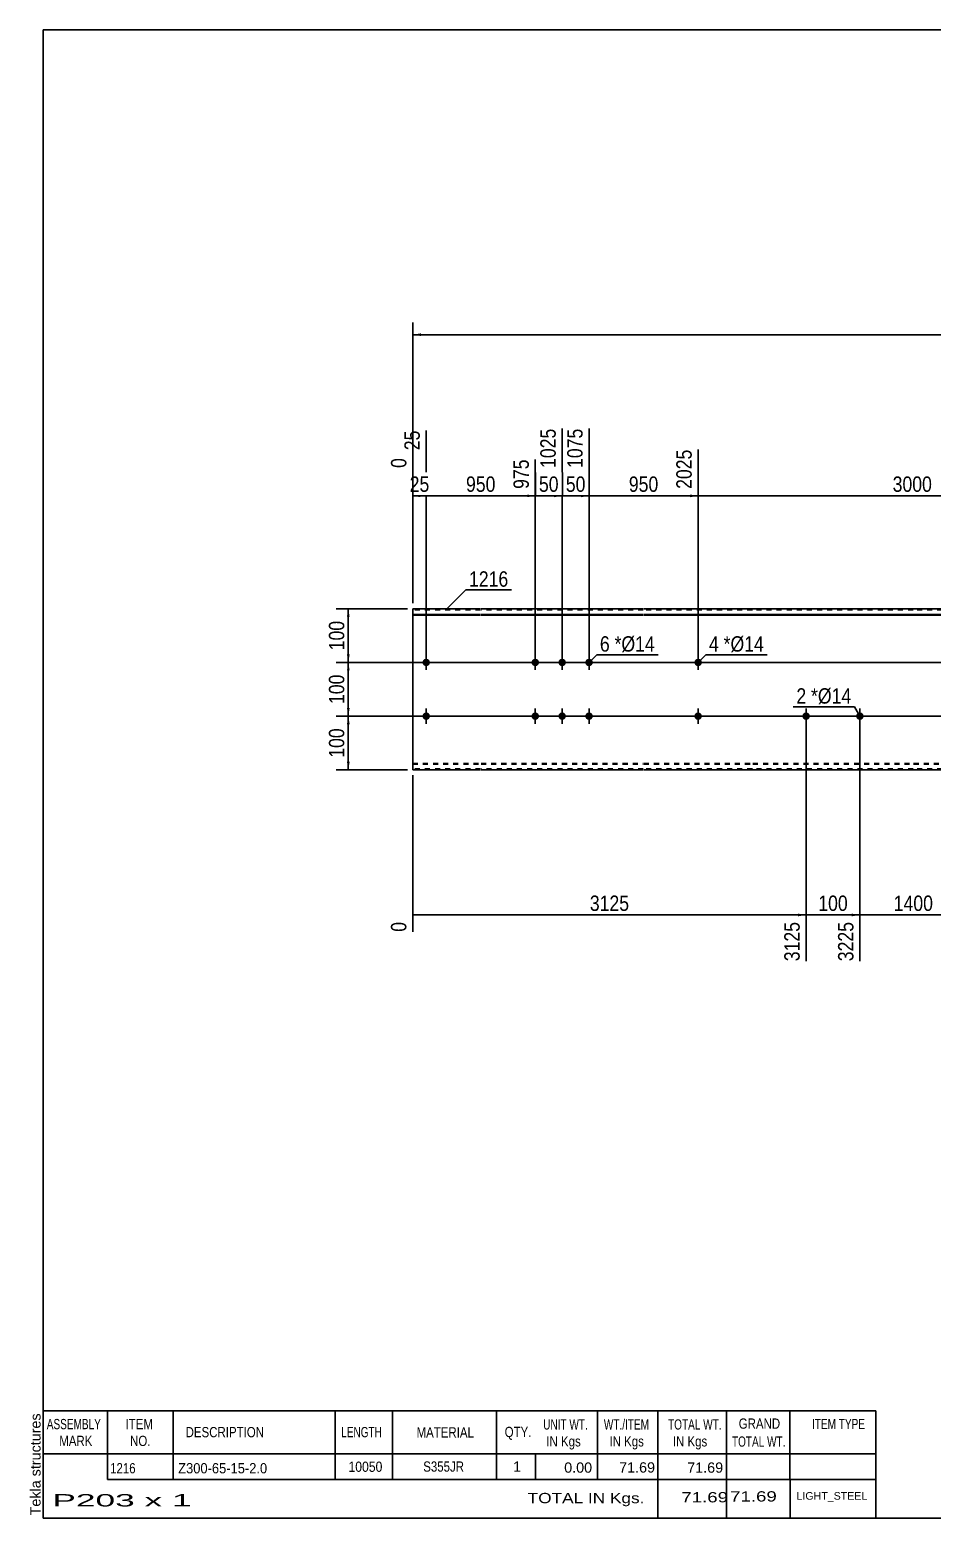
# Model space of a CAD drawing. Header units: millimetres. Extents: x -71 to 331, y -154 to 123.
# Drawn here: x -71.3 to 96.6, y -154.3 to 122.8 of the extents above; entities that cross this region are included whole.
import ezdxf

# ---------------------------------------------------------------- set-up
doc = ezdxf.new("R2010")
doc.units = ezdxf.units.MM
doc.linetypes.add('DXK_LINE_DOT1', pattern=[1.8814, 0.9407, -0.9407])
doc.styles.add('Arial', font='ARIAL.TTF', dxfattribs={"height": 0.2})
doc.styles.add('Arial Narrow', font='ARIALN.TTF', dxfattribs={"height": 0.2})

# ---------------------------------------------------------------- blocks, each defined once
blk = doc.blocks.new('Unknown-629085039-1781')
at = {"color": 5, "linetype": 'Continuous'}
for p, q in [((331.25, 122.75), (-68.75, 122.75)), ((-68.75, 122.75), (-68.75, -154.25)), ((331.25, -154.25), (331.25, 122.75)), ((-68.75, -154.25), (331.25, -154.25))]:
    blk.add_line(p, q, dxfattribs=at)
at = {"color": 174, "linetype": 'Continuous', "style": 'Arial'}
blk.add_text('Tekla structures', height=1.9102, rotation=90, dxfattribs=at).set_placement((-69.25, -153.75))
blk = doc.blocks.new('Part-629085039-1218 - 1203')
at = {"color": 2, "linetype": 'Continuous'}
for p, q in [((0, 15), (0, -15)), ((12.6, 15), (0, 15)), ((0, 13.94), (12.6, 13.94)), ((42.89, 15), (12.7, 15)), ((12.7, 13.94), (42.89, 13.94)), ((63.18, 15), (42.99, 15)), ((42.99, 13.94), (63.18, 13.94)), ((93.08, 15), (63.28, 15)), ((63.28, 13.94), (93.08, 13.94)), ((122.98, 15), (93.18, 15)), ((93.18, 13.94), (122.98, 13.94)), ((142.48, 15), (123.08, 15)), ((123.08, 13.94), (142.48, 13.94)), ((172.38, 15), (142.58, 15)), ((142.58, 13.94), (172.38, 13.94)), ((202.28, 15), (172.48, 15)), ((172.48, 13.94), (202.28, 13.94)), ((222.58, 15), (202.38, 15)), ((202.38, 13.94), (222.58, 13.94)), ((252.87, 15), (222.68, 15)), ((222.68, 13.94), (252.87, 13.94)), ((265.57, 15), (252.97, 15)), ((252.97, 13.94), (265.57, 13.94)), ((265.57, 13.94), (265.57, 15)), ((265.57, -15), (265.57, 13.94)), ((0, 13.8), (12.6, 13.8)), ((12.7, 13.8), (42.89, 13.8)), ((42.99, 13.8), (63.18, 13.8)), ((63.28, 13.8), (93.08, 13.8)), ((93.18, 13.8), (122.98, 13.8)), ((123.08, 13.8), (142.48, 13.8)), ((142.58, 13.8), (172.38, 13.8)), ((172.48, 13.8), (202.28, 13.8)), ((202.38, 13.8), (222.58, 13.8)), ((222.68, 13.8), (252.87, 13.8)), ((252.97, 13.8), (265.57, 13.8)), ((12.6, -15), (0, -15)), ((42.89, -15), (12.7, -15)), ((63.18, -15), (42.99, -15)), ((93.08, -15), (63.28, -15)), ((122.98, -15), (93.18, -15)), ((142.48, -15), (123.08, -15)), ((172.38, -15), (142.58, -15)), ((202.28, -15), (172.48, -15)), ((222.58, -15), (202.38, -15)), ((252.87, -15), (222.68, -15)), ((265.57, -15), (252.97, -15))]:
    blk.add_line(p, q, dxfattribs=at)
at = {"color": 7, "linetype": 'DXK_LINE_DOT1'}
for p, q in [((12.6, 14.8), (0, 14.8)), ((42.89, 14.8), (12.7, 14.8)), ((63.18, 14.8), (42.99, 14.8)), ((93.08, 14.8), (63.28, 14.8)), ((122.98, 14.8), (93.18, 14.8)), ((142.48, 14.8), (123.08, 14.8)), ((172.38, 14.8), (142.58, 14.8)), ((202.28, 14.8), (172.48, 14.8)), ((222.58, 14.8), (202.38, 14.8)), ((252.87, 14.8), (222.68, 14.8)), ((265.57, 14.8), (252.97, 14.8)), ((0, -13.8), (12.6, -13.8)), ((12.7, -13.8), (42.89, -13.8)), ((42.99, -13.8), (63.18, -13.8)), ((63.28, -13.8), (93.08, -13.8)), ((93.18, -13.8), (122.98, -13.8)), ((123.08, -13.8), (142.48, -13.8)), ((142.58, -13.8), (172.38, -13.8)), ((172.48, -13.8), (202.28, -13.8)), ((202.38, -13.8), (222.58, -13.8)), ((222.68, -13.8), (252.87, -13.8)), ((252.97, -13.8), (265.57, -13.8)), ((0, -13.94), (12.6, -13.94)), ((12.6, -14.8), (0, -14.8)), ((12.7, -13.94), (42.89, -13.94)), ((42.89, -14.8), (12.7, -14.8)), ((42.99, -13.94), (63.18, -13.94)), ((63.18, -14.8), (42.99, -14.8)), ((63.28, -13.94), (93.08, -13.94)), ((93.08, -14.8), (63.28, -14.8)), ((93.18, -13.94), (122.98, -13.94)), ((122.98, -14.8), (93.18, -14.8)), ((123.08, -13.94), (142.48, -13.94)), ((142.48, -14.8), (123.08, -14.8)), ((142.58, -13.94), (172.38, -13.94)), ((172.38, -14.8), (142.58, -14.8)), ((172.48, -13.94), (202.28, -13.94)), ((202.28, -14.8), (172.48, -14.8)), ((202.38, -13.94), (222.58, -13.94)), ((222.58, -14.8), (202.38, -14.8)), ((222.68, -13.94), (252.87, -13.94)), ((252.87, -14.8), (222.68, -14.8)), ((252.97, -13.94), (265.57, -13.94)), ((265.57, -14.8), (252.97, -14.8))]:
    blk.add_line(p, q, dxfattribs=at)
blk = doc.blocks.new('Bolt-629085039-1219 - 1203')
at = {"linetype": 'Continuous'}
for points in [[(1.8, 5, -1), (3.2, 5, -1)], [(52.39, 5, -1), (53.79, 5, -1)]]:
    blk.add_hatch(color=3, dxfattribs=at).paths.add_polyline_path(points)
at = {"color": 3, "linetype": 'Continuous'}
for p, q in [((2.5, 3.6), (2.5, 6.4)), ((53.09, 3.6), (53.09, 6.4)), ((3.9, 5), (1.1, 5)), ((54.49, 5), (51.69, 5))]:
    blk.add_line(p, q, dxfattribs=at)
blk = doc.blocks.new('Bolt-629085039-1220 - 1203')
at = {"linetype": 'Continuous'}
for points in [[(22.09, 5, -1), (23.49, 5, -1)], [(27.09, 5, -1), (28.49, 5, -1)], [(32.09, 5, -1), (33.49, 5, -1)], [(22.09, -5, -1), (23.49, -5, -1)], [(27.09, -5, -1), (28.49, -5, -1)], [(32.09, -5, -1), (33.49, -5, -1)]]:
    blk.add_hatch(color=3, dxfattribs=at).paths.add_polyline_path(points)
at = {"color": 3, "linetype": 'Continuous'}
for p, q in [((22.79, 3.6), (22.79, 6.4)), ((27.79, 3.6), (27.79, 6.4)), ((32.79, 3.6), (32.79, 6.4)), ((21.39, 5), (24.19, 5)), ((26.39, 5), (29.19, 5)), ((31.39, 5), (34.19, 5)), ((21.39, -5), (24.19, -5)), ((22.79, -6.4), (22.79, -3.6)), ((26.39, -5), (29.19, -5)), ((27.79, -6.4), (27.79, -3.6)), ((31.39, -5), (34.19, -5)), ((32.79, -6.4), (32.79, -3.6))]:
    blk.add_line(p, q, dxfattribs=at)
blk = doc.blocks.new('Bolt-629085039-1221 - 1203')
at = {"linetype": 'Continuous'}
for points in [[(1.8, -5, -1), (3.2, -5, -1)], [(52.39, -5, -1), (53.79, -5, -1)]]:
    blk.add_hatch(color=3, dxfattribs=at).paths.add_polyline_path(points)
at = {"color": 3, "linetype": 'Continuous'}
for p, q in [((3.9, -5), (1.1, -5)), ((2.5, -6.4), (2.5, -3.6)), ((54.49, -5), (51.69, -5)), ((53.09, -6.4), (53.09, -3.6))]:
    blk.add_line(p, q, dxfattribs=at)
blk = doc.blocks.new('Bolt-629085039-1228 - 1203')
at = {"linetype": 'Continuous'}
for points in [[(73.18, -4.3, -1), (73.18, -5.7, -1)], [(83.18, -4.3, -1), (83.18, -5.7, -1)]]:
    blk.add_hatch(color=3, dxfattribs=at).paths.add_polyline_path(points)
at = {"color": 3, "linetype": 'Continuous'}
for p, q in [((71.78, -5), (74.58, -5)), ((73.18, -6.4), (73.18, -3.6)), ((81.78, -5), (84.58, -5)), ((83.18, -6.4), (83.18, -3.6))]:
    blk.add_line(p, q, dxfattribs=at)
blk = doc.blocks.new('StraightDimension-629085039-1357 - 1203')
at = {"linetype": 'Continuous'}
for points in [[(-12.25, -6.5), (-12, -5), (-11.75, -6.5)], [(-11.75, -13.5), (-12, -15), (-12.25, -13.5)]]:
    blk.add_hatch(color=7, dxfattribs=at).paths.add_polyline_path(points)
at = {"color": 7, "linetype": 'Continuous'}
for p, q in [((211.48, -5), (-14.25, -5)), ((-12, -15), (-12, -5)), ((-1, -15), (-14.25, -15))]:
    blk.add_line(p, q, dxfattribs=at)
at = {"color": 0}
blk.add_wipeout([(-12.15, -6.66), (-16.35, -6.66), (-16.35, -13.34), (-12.15, -13.34)], dxfattribs=at)
at = {"color": 3, "style": 'Arial Narrow'}
blk.add_text('100', height=2.863, rotation=90.0002, dxfattribs=at).set_placement((-12.75, -12.74))
blk = doc.blocks.new('StraightDimension-629085039-1356 - 1203')
at = {"linetype": 'Continuous'}
for points in [[(-12.25, 3.5), (-12, 5), (-11.75, 3.5)], [(-11.75, -3.5), (-12, -5), (-12.25, -3.5)]]:
    blk.add_hatch(color=7, dxfattribs=at).paths.add_polyline_path(points)
at = {"color": 7, "linetype": 'Continuous'}
for p, q in [((211.48, 5), (-14.25, 5)), ((-12, -5), (-12, 5)), ((211.48, -5), (-14.25, -5))]:
    blk.add_line(p, q, dxfattribs=at)
at = {"color": 0}
blk.add_wipeout([(-12.15, 3.34), (-16.35, 3.34), (-16.35, -3.34), (-12.15, -3.34)], dxfattribs=at)
at = {"color": 3, "style": 'Arial Narrow'}
blk.add_text('100', height=2.863, rotation=90.0002, dxfattribs=at).set_placement((-12.75, -2.74))
blk = doc.blocks.new('StraightDimension-629085039-1355 - 1203')
at = {"linetype": 'Continuous'}
for points in [[(-12.25, 13.5), (-12, 15), (-11.75, 13.5)], [(-11.75, 6.5), (-12, 5), (-12.25, 6.5)]]:
    blk.add_hatch(color=7, dxfattribs=at).paths.add_polyline_path(points)
at = {"color": 7, "linetype": 'Continuous'}
for p, q in [((-1, 15), (-14.25, 15)), ((-12, 5), (-12, 15)), ((211.48, 5), (-14.25, 5))]:
    blk.add_line(p, q, dxfattribs=at)
at = {"color": 0}
blk.add_wipeout([(-12.15, 13.34), (-16.35, 13.34), (-16.35, 6.66), (-12.15, 6.66)], dxfattribs=at)
at = {"color": 3, "style": 'Arial Narrow'}
blk.add_text('100', height=2.863, rotation=90.0002, dxfattribs=at).set_placement((-12.75, 7.26))
blk = doc.blocks.new('StraightDimension-629085039-1270 - 1203')
at = {"linetype": 'Continuous'}
blk.add_hatch(color=7, dxfattribs=at).paths.add_polyline_path([(31.29, 36.25), (32.79, 36), (31.29, 35.75)])
at = {"color": 7, "linetype": 'Continuous'}
for p, q in [((27.79, 6), (27.79, 48.51)), ((32.79, 6), (32.79, 48.51)), ((27.79, 36), (32.79, 36))]:
    blk.add_line(p, q, dxfattribs=at)
at = {"color": 0}
blk.add_wipeout([(32.72, 36.15), (32.72, 40.35), (27.87, 40.35), (27.87, 36.15)], dxfattribs=at)
at = {"color": 0, "linetype": 'Continuous'}
blk.add_wipeout([(32.19, 49.11), (27.99, 49.11), (27.99, 40.6), (32.19, 40.6)], dxfattribs=at)
at = {"color": 3, "linetype": 'Continuous', "style": 'Arial Narrow'}
blk.add_text('1075', height=2.863, rotation=90.0002, dxfattribs=at).set_placement((31.59, 41.2))
at = {"color": 3, "style": 'Arial Narrow'}
blk.add_text('50', height=2.863, dxfattribs=at).set_placement((28.47, 36.75))
blk = doc.blocks.new('StraightDimension-629085039-1268 - 1203')
at = {"linetype": 'Continuous'}
blk.add_hatch(color=7, dxfattribs=at).paths.add_polyline_path([(131.28, 36.25), (132.78, 36), (131.28, 35.75)])
at = {"color": 7, "linetype": 'Continuous'}
for p, q in [((53.09, 6), (53.09, 44.61)), ((132.78, 6), (132.78, 44.61)), ((53.09, 36), (132.78, 36))]:
    blk.add_line(p, q, dxfattribs=at)
at = {"color": 0, "linetype": 'Continuous'}
blk.add_wipeout([(132.18, 45.21), (127.98, 45.21), (127.98, 36.7), (132.18, 36.7)], dxfattribs=at)
at = {"color": 0}
blk.add_wipeout([(97.19, 36.15), (97.19, 40.35), (88.68, 40.35), (88.68, 36.15)], dxfattribs=at)
at = {"color": 3, "linetype": 'Continuous', "style": 'Arial Narrow'}
blk.add_text('5025', height=2.863, rotation=90.0002, dxfattribs=at).set_placement((131.58, 37.3))
at = {"color": 3, "style": 'Arial Narrow'}
blk.add_text('3000', height=2.863, dxfattribs=at).set_placement((89.28, 36.75))
blk = doc.blocks.new('StraightDimension-629085039-1326 - 1203')
at = {"linetype": 'Continuous'}
blk.add_hatch(color=7, dxfattribs=at).paths.add_polyline_path([(81.68, -41.75), (83.18, -42), (81.68, -42.25)])
at = {"color": 7, "linetype": 'Continuous'}
for p, q in [((73.18, -6), (73.18, -50.61)), ((83.18, -6), (83.18, -50.61)), ((73.18, -42), (83.18, -42))]:
    blk.add_line(p, q, dxfattribs=at)
at = {"color": 0}
blk.add_wipeout([(81.53, -41.85), (81.53, -37.65), (74.84, -37.65), (74.84, -41.85)], dxfattribs=at)
at = {"color": 3, "style": 'Arial Narrow'}
blk.add_text('100', height=2.863, dxfattribs=at).set_placement((75.44, -41.25))
at = {"color": 0, "linetype": 'Continuous'}
blk.add_wipeout([(82.58, -42.7), (78.38, -42.7), (78.38, -51.21), (82.58, -51.21)], dxfattribs=at)
at = {"color": 3, "linetype": 'Continuous', "style": 'Arial Narrow'}
blk.add_text('3225', height=2.863, rotation=90.0002, dxfattribs=at).set_placement((81.98, -50.61))
blk = doc.blocks.new('StraightDimension-629085039-1269 - 1203')
at = {"linetype": 'Continuous'}
blk.add_hatch(color=7, dxfattribs=at).paths.add_polyline_path([(51.59, 36.25), (53.09, 36), (51.59, 35.75)])
at = {"color": 7, "linetype": 'Continuous'}
for p, q in [((32.79, 6), (32.79, 48.51)), ((53.09, 6), (53.09, 44.61)), ((32.79, 36), (53.09, 36))]:
    blk.add_line(p, q, dxfattribs=at)
at = {"color": 0, "linetype": 'Continuous'}
blk.add_wipeout([(52.49, 45.21), (48.29, 45.21), (48.29, 36.7), (52.49, 36.7)], dxfattribs=at)
at = {"color": 0}
blk.add_wipeout([(46.28, 36.15), (46.28, 40.35), (39.6, 40.35), (39.6, 36.15)], dxfattribs=at)
at = {"color": 3, "linetype": 'Continuous', "style": 'Arial Narrow'}
blk.add_text('2025', height=2.863, rotation=90.0002, dxfattribs=at).set_placement((51.89, 37.3))
at = {"color": 3, "style": 'Arial Narrow'}
blk.add_text('950', height=2.863, dxfattribs=at).set_placement((40.2, 36.75))
blk = doc.blocks.new('StraightDimension-629085039-1271 - 1203')
at = {"linetype": 'Continuous'}
blk.add_hatch(color=7, dxfattribs=at).paths.add_polyline_path([(26.29, 36.25), (27.79, 36), (26.29, 35.75)])
at = {"color": 7, "linetype": 'Continuous'}
for p, q in [((27.79, 6), (27.79, 48.51)), ((22.79, 6), (22.79, 42.78)), ((22.79, 36), (27.79, 36))]:
    blk.add_line(p, q, dxfattribs=at)
at = {"color": 0}
blk.add_wipeout([(27.72, 36.15), (27.72, 40.35), (22.87, 40.35), (22.87, 36.15)], dxfattribs=at)
at = {"color": 0, "linetype": 'Continuous'}
blk.add_wipeout([(27.19, 49.11), (22.99, 49.11), (22.99, 40.6), (27.19, 40.6)], dxfattribs=at)
at = {"color": 3, "linetype": 'Continuous', "style": 'Arial Narrow'}
blk.add_text('1025', height=2.863, rotation=90.0002, dxfattribs=at).set_placement((26.59, 41.2))
at = {"color": 3, "style": 'Arial Narrow'}
blk.add_text('50', height=2.863, dxfattribs=at).set_placement((23.47, 36.75))
blk = doc.blocks.new('StraightDimension-629085039-1272 - 1203')
at = {"linetype": 'Continuous'}
blk.add_hatch(color=7, dxfattribs=at).paths.add_polyline_path([(21.29, 36.25), (22.79, 36), (21.29, 35.75)])
at = {"color": 7, "linetype": 'Continuous'}
for p, q in [((2.5, 6), (2.5, 48.16)), ((22.79, 6), (22.79, 42.78)), ((2.5, 36), (22.79, 36))]:
    blk.add_line(p, q, dxfattribs=at)
at = {"color": 0, "linetype": 'Continuous'}
blk.add_wipeout([(22.19, 43.38), (17.99, 43.38), (17.99, 36.7), (22.19, 36.7)], dxfattribs=at)
at = {"color": 0}
blk.add_wipeout([(15.99, 36.15), (15.99, 40.35), (9.3, 40.35), (9.3, 36.15)], dxfattribs=at)
at = {"color": 3, "linetype": 'Continuous', "style": 'Arial Narrow'}
blk.add_text('975', height=2.863, rotation=90.0002, dxfattribs=at).set_placement((21.59, 37.3))
at = {"color": 3, "style": 'Arial Narrow'}
blk.add_text('950', height=2.863, dxfattribs=at).set_placement((9.9, 36.75))
blk = doc.blocks.new('StraightDimension-629085039-1273 - 1203')
at = {"linetype": 'Continuous'}
blk.add_hatch(color=7, dxfattribs=at).paths.add_polyline_path([(1, 36.25), (2.5, 36), (1, 35.75)])
at = {"color": 7, "linetype": 'Continuous'}
for p, q in [((2.5, 6), (2.5, 48.16)), ((0, 16), (0, 43.03)), ((0, 36), (2.5, 36))]:
    blk.add_line(p, q, dxfattribs=at)
at = {"color": 0, "linetype": 'Continuous'}
blk.add_wipeout([(1.9, 48.76), (-2.3, 48.76), (-2.3, 43.9), (1.9, 43.9)], dxfattribs=at)
at = {"color": 0}
blk.add_wipeout([(3.68, 36.15), (3.68, 40.35), (-1.18, 40.35), (-1.18, 36.15)], dxfattribs=at)
at = {"color": 0, "linetype": 'Continuous'}
blk.add_wipeout([(-0.6, 43.63), (-4.8, 43.63), (-4.8, 40.6), (-0.6, 40.6)], dxfattribs=at)
at = {"color": 3, "linetype": 'Continuous', "style": 'Arial Narrow'}
for s, height, p in [('25', 2.863, (1.3, 44.5)), ('0', 2.86, (-1.2, 41.2))]:
    blk.add_text(s, height=height, rotation=90.0002, dxfattribs=at).set_placement(p)
at = {"color": 3, "style": 'Arial Narrow'}
blk.add_text('25', height=2.863, dxfattribs=at).set_placement((-0.58, 36.75))
blk = doc.blocks.new('StraightDimension-629085039-1383 - 1203')
at = {"linetype": 'Continuous'}
for points in [[(1.5, 65.75), (0, 66), (1.5, 66.25)], [(264.07, 66.25), (265.57, 66), (264.07, 65.75)]]:
    blk.add_hatch(color=7, dxfattribs=at).paths.add_polyline_path(points)
at = {"color": 7, "linetype": 'Continuous'}
for p, q in [((0, 16), (0, 68.25)), ((265.57, 16), (265.57, 68.25)), ((0, 66), (265.57, 66))]:
    blk.add_line(p, q, dxfattribs=at)
at = {"color": 0}
blk.add_wipeout([(137.96, 66.15), (137.96, 70.35), (127.61, 70.35), (127.61, 66.15)], dxfattribs=at)
at = {"color": 3, "style": 'Arial Narrow'}
blk.add_text('10050', height=2.863, dxfattribs=at).set_placement((128.21, 66.75))
blk = doc.blocks.new('StraightDimension-629085039-1325 - 1203')
at = {"linetype": 'Continuous'}
blk.add_hatch(color=7, dxfattribs=at).paths.add_polyline_path([(101.58, -41.75), (103.08, -42), (101.58, -42.25)])
at = {"color": 7, "linetype": 'Continuous'}
for p, q in [((83.18, -6), (83.18, -50.61)), ((103.08, -6), (103.08, -50.61)), ((83.18, -42), (103.08, -42))]:
    blk.add_line(p, q, dxfattribs=at)
at = {"color": 0}
blk.add_wipeout([(97.39, -41.85), (97.39, -37.65), (88.88, -37.65), (88.88, -41.85)], dxfattribs=at)
at = {"color": 3, "style": 'Arial Narrow'}
blk.add_text('1400', height=2.863, dxfattribs=at).set_placement((89.48, -41.25))
at = {"color": 0, "linetype": 'Continuous'}
blk.add_wipeout([(102.48, -42.7), (98.28, -42.7), (98.28, -51.21), (102.48, -51.21)], dxfattribs=at)
at = {"color": 3, "linetype": 'Continuous', "style": 'Arial Narrow'}
blk.add_text('4625', height=2.863, rotation=90.0002, dxfattribs=at).set_placement((101.88, -50.61))
blk = doc.blocks.new('StraightDimension-629085039-1327 - 1203')
at = {"linetype": 'Continuous'}
blk.add_hatch(color=7, dxfattribs=at).paths.add_polyline_path([(71.68, -41.75), (73.18, -42), (71.68, -42.25)])
at = {"color": 7, "linetype": 'Continuous'}
for p, q in [((73.18, -6), (73.18, -50.61)), ((0, -16), (0, -45.13)), ((0, -42), (73.18, -42))]:
    blk.add_line(p, q, dxfattribs=at)
at = {"color": 0}
blk.add_wipeout([(40.85, -41.85), (40.85, -37.65), (32.34, -37.65), (32.34, -41.85)], dxfattribs=at)
at = {"color": 0, "linetype": 'Continuous'}
for points in [[(-0.6, -42.7), (-4.8, -42.7), (-4.8, -45.73), (-0.6, -45.73)], [(72.58, -42.7), (68.38, -42.7), (68.38, -51.21), (72.58, -51.21)]]:
    blk.add_wipeout(points, dxfattribs=at)
at = {"color": 3, "style": 'Arial Narrow'}
blk.add_text('3125', height=2.863, dxfattribs=at).set_placement((32.94, -41.25))
at = {"color": 3, "linetype": 'Continuous', "style": 'Arial Narrow'}
for s, height, p in [('0', 2.86, (-1.2, -45.13)), ('3125', 2.863, (71.98, -50.61))]:
    blk.add_text(s, height=height, rotation=90.0002, dxfattribs=at).set_placement(p)
blk = doc.blocks.new('CBS_BOM-629085039-1838')
at = {"color": 7, "linetype": 'Continuous'}
for p, q in [((-68.78, -142.28), (-68.78, -134.28)), ((-68.78, -134.28), (86.14, -134.28)), ((-56.78, -142.28), (-56.78, -134.28)), ((-44.59, -142.28), (-44.59, -134.28)), ((-14.43, -142.28), (-14.43, -134.28)), ((-3.75, -142.28), (-3.75, -134.28)), ((15.57, -142.28), (15.57, -134.28)), ((34.37, -142.28), (34.37, -134.28)), ((45.58, -142.28), (45.58, -134.28)), ((58.37, -142.28), (58.37, -134.28)), ((70.12, -142.28), (70.12, -134.28)), ((86.14, -134.29), (86.14, -142.27)), ((-68.78, -142.28), (86.14, -142.28)), ((-68.78, -147.08), (-68.78, -142.28)), ((-56.78, -147.08), (-56.78, -142.28)), ((-44.59, -147.08), (-44.59, -142.28)), ((-14.43, -147.08), (-14.43, -142.28)), ((-3.75, -147.08), (-3.75, -142.28)), ((15.57, -147.08), (15.57, -142.28)), ((22.83, -147.08), (22.83, -142.28)), ((34.37, -147.08), (34.37, -142.28)), ((45.58, -147.08), (45.58, -142.28)), ((58.37, -147.08), (58.37, -142.28)), ((70.14, -147.08), (70.14, -142.28)), ((86.14, -142.28), (86.14, -147.08)), ((-68.78, -154.28), (-68.78, -147.1)), ((-56.78, -147.08), (86.14, -147.08)), ((45.58, -154.28), (45.58, -147.1)), ((58.37, -154.28), (58.37, -147.1)), ((70.18, -154.28), (70.18, -147.1)), ((86.14, -147.08), (86.14, -154.28)), ((-68.78, -154.28), (86.14, -154.28))]:
    blk.add_line(p, q, dxfattribs=at)
at = {"color": 3, "linetype": 'Continuous', "style": 'Arial'}
for s, height, width, p in [('GRAND', 1.91, 0.8, (60.64, -137.62)), ('ASSEMBLY', 1.91, 0.7, (-68.1, -137.71)), ('ITEM', 1.91, 0.8, (-53.45, -137.71)), ('DESCRIPTION', 1.9102, 0.8, (-42.27, -139.21)), ('LENGTH', 1.91, 0.7, (-13.32, -139.21)), ('MATERIAL', 1.91, 0.8, (0.7, -139.26)), ('QTY.', 1.91, 0.8, (17.09, -139.18)), ('UNIT WT.', 1.91, 0.7, (24.26, -137.78)), ('WT./ITEM', 1.91, 0.7, (35.55, -137.78)), ('TOTAL WT.', 1.91, 0.7, (47.49, -137.78)), ('ITEM TYPE', 1.91, 0.7, (74.28, -137.7)), ('MARK', 1.91, 0.8, (-65.78, -140.84)), ('NO.', 1.91, 0.8, (-52.6, -140.84)), ('IN Kgs', 1.91, 0.8, (24.84, -140.92)), ('IN Kgs', 1.91, 0.8, (36.59, -140.92)), ('IN Kgs', 1.91, 0.8, (48.38, -140.92)), ('TOTAL WT.', 1.91, 0.7, (59.38, -140.96))]:
    blk.add_text(s, height=height, dxfattribs=dict(at, width=width)).set_placement(p)
at = {"color": 7, "linetype": 'Continuous', "style": 'Arial'}
for s, height, width, p in [('1216', 1.91, 0.8, (-56.32, -145.93)), ('Z300-65-15-2.0', 1.9102, 0.9, (-43.65, -145.93)), ('10050', 1.91, 0.85, (-11.97, -145.65)), ('S355JR', 1.91, 0.8, (1.94, -145.62))]:
    blk.add_text(s, height=height, dxfattribs=dict(at, width=width)).set_placement(p)
for s, p in [('1', (18.66, -145.62)), ('0.00', (28.17, -145.81)), ('71.69', (38.39, -145.78)), ('71.69', (51.06, -145.81))]:
    blk.add_text(s, height=1.91, dxfattribs=at).set_placement(p)
at = {"color": 6, "linetype": 'Continuous', "style": 'Arial'}
for s, height, width, p in [('TOTAL IN Kgs.', 1.9102, 1.2, (21.38, -151.48)), ('71.69', 1.91, 1.3, (49.97, -151.33)), ('71.69', 1.91, 1.3, (59.04, -151.17)), ('P203 x 1', 2.292, 2.05, (-67.06, -152.09))]:
    blk.add_text(s, height=height, dxfattribs=dict(at, width=width)).set_placement(p)
blk.add_text('LIGHT_STEEL', height=1.4135, dxfattribs=at).set_placement((71.39, -150.83))
blk = doc.blocks.new('Mark-629085039-1410 - 1203')
at = {"color": 0}
blk.add_wipeout([(73.19, -2.67), (73.19, 0.33), (71.37, 0.33), (71.37, -2.67)], dxfattribs=at)
blk.add_wipeout([(73.19, -2.67), (73.19, 0.33), (71.37, 0.33), (71.37, -2.67)], dxfattribs=at)
blk.add_wipeout([(75.37, -2.67), (75.37, 0.33), (74.09, 0.33), (74.09, -2.67)], dxfattribs=at)
blk.add_wipeout([(75.37, -2.67), (75.37, 0.33), (74.09, 0.33), (74.09, -2.67)], dxfattribs=at)
at = {"color": 3, "style": 'Arial Narrow'}
blk.add_text('2', height=2.86, dxfattribs=at).set_placement((71.37, -2.67))
at = {"color": 0}
blk.add_wipeout([(81.58, -2.67), (81.58, 0.33), (75.37, 0.33), (75.37, -2.67)], dxfattribs=at)
blk.add_wipeout([(81.58, -2.67), (81.58, 0.33), (75.37, 0.33), (75.37, -2.67)], dxfattribs=at)
at = {"color": 7, "linetype": 'Continuous'}
for p in [(70.77, -3.27), (83.18, -5)]:
    blk.add_line(p, (82.18, -3.27), dxfattribs=at)
at = {"color": 3, "style": 'Arial Narrow'}
for s, height, p in [('*', 2.86, (74.09, -2.67)), ('Ø14', 2.863, (75.37, -2.67))]:
    blk.add_text(s, height=height, dxfattribs=at).set_placement(p)
blk = doc.blocks.new('Mark-629085039-1386 - 1203')
at = {"color": 0}
blk.add_wipeout([(17.77, 19.09), (17.77, 22.09), (10.46, 22.09), (10.46, 19.09)], dxfattribs=at)
blk.add_wipeout([(17.77, 19.09), (17.77, 22.09), (10.46, 22.09), (10.46, 19.09)], dxfattribs=at)
at = {"color": 7, "linetype": 'Continuous'}
for p, q in [((6.32, 14.95), (9.86, 18.49)), ((9.86, 18.49), (18.37, 18.49))]:
    blk.add_line(p, q, dxfattribs=at)
at = {"color": 3, "style": 'Arial Narrow'}
blk.add_text('1216', height=2.863, dxfattribs=at).set_placement((10.46, 19.09))
blk = doc.blocks.new('MarkSet-629085039-1397 - 1203')
at = {"color": 0}
blk.add_wipeout([(56.93, 7.01), (56.93, 10.01), (55.1, 10.01), (55.1, 7.01)], dxfattribs=at)
blk.add_wipeout([(56.93, 7.01), (56.93, 10.01), (55.1, 10.01), (55.1, 7.01)], dxfattribs=at)
at = {"color": 7, "linetype": 'Continuous'}
blk.add_line((53.09, 5), (54.5, 6.41), dxfattribs=at)
at = {"color": 0}
blk.add_wipeout([(59.11, 7.01), (59.11, 10.01), (57.83, 10.01), (57.83, 7.01)], dxfattribs=at)
blk.add_wipeout([(59.11, 7.01), (59.11, 10.01), (57.83, 10.01), (57.83, 7.01)], dxfattribs=at)
at = {"color": 3, "style": 'Arial Narrow'}
blk.add_text('4', height=2.86, dxfattribs=at).set_placement((55.1, 7.01))
at = {"color": 0}
blk.add_wipeout([(65.32, 7.01), (65.32, 10.01), (59.11, 10.01), (59.11, 7.01)], dxfattribs=at)
blk.add_wipeout([(65.32, 7.01), (65.32, 10.01), (59.11, 10.01), (59.11, 7.01)], dxfattribs=at)
at = {"color": 7, "linetype": 'Continuous'}
blk.add_line((54.5, 6.41), (65.92, 6.41), dxfattribs=at)
at = {"color": 3, "style": 'Arial Narrow'}
for s, height, p in [('*', 2.86, (57.83, 7.01)), ('Ø14', 2.863, (59.11, 7.01))]:
    blk.add_text(s, height=height, dxfattribs=at).set_placement(p)
blk = doc.blocks.new('Mark-629085039-1405 - 1203')
at = {"color": 0}
blk.add_wipeout([(36.64, 7.01), (36.64, 10.01), (34.81, 10.01), (34.81, 7.01)], dxfattribs=at)
blk.add_wipeout([(36.64, 7.01), (36.64, 10.01), (34.81, 10.01), (34.81, 7.01)], dxfattribs=at)
at = {"color": 7, "linetype": 'Continuous'}
blk.add_line((32.79, 5), (34.21, 6.41), dxfattribs=at)
at = {"color": 0}
blk.add_wipeout([(38.81, 7.01), (38.81, 10.01), (37.54, 10.01), (37.54, 7.01)], dxfattribs=at)
blk.add_wipeout([(38.81, 7.01), (38.81, 10.01), (37.54, 10.01), (37.54, 7.01)], dxfattribs=at)
at = {"color": 3, "style": 'Arial Narrow'}
blk.add_text('6', height=2.86, dxfattribs=at).set_placement((34.81, 7.01))
at = {"color": 0}
blk.add_wipeout([(45.03, 7.01), (45.03, 10.01), (38.81, 10.01), (38.81, 7.01)], dxfattribs=at)
blk.add_wipeout([(45.03, 7.01), (45.03, 10.01), (38.81, 10.01), (38.81, 7.01)], dxfattribs=at)
at = {"color": 7, "linetype": 'Continuous'}
blk.add_line((34.21, 6.41), (45.63, 6.41), dxfattribs=at)
at = {"color": 3, "style": 'Arial Narrow'}
for s, height, p in [('*', 2.86, (37.54, 7.01)), ('Ø14', 2.863, (38.81, 7.01))]:
    blk.add_text(s, height=height, dxfattribs=at).set_placement(p)

msp = doc.modelspace()

# ---------------------------------------------------------------- block references
for name in ['Unknown-629085039-1781', 'Part-629085039-1218 - 1203', 'Bolt-629085039-1219 - 1203', 'Bolt-629085039-1220 - 1203', 'Bolt-629085039-1221 - 1203', 'Bolt-629085039-1228 - 1203', 'CBS_BOM-629085039-1838']:
    msp.add_blockref(name, (0, 0))

# ---------------------------------------------------------------- next in the draw order: block references
msp.add_blockref('StraightDimension-629085039-1357 - 1203', (0, 0))

# ---------------------------------------------------------------- next in the draw order: block references
msp.add_blockref('StraightDimension-629085039-1356 - 1203', (0, 0))

# ---------------------------------------------------------------- next in the draw order: block references
for name in ['StraightDimension-629085039-1355 - 1203', 'StraightDimension-629085039-1326 - 1203']:
    msp.add_blockref(name, (0, 0))

# ---------------------------------------------------------------- next in the draw order: block references
for name in ['StraightDimension-629085039-1270 - 1203', 'StraightDimension-629085039-1268 - 1203', 'StraightDimension-629085039-1327 - 1203', 'StraightDimension-629085039-1325 - 1203']:
    msp.add_blockref(name, (0, 0))

# ---------------------------------------------------------------- next in the draw order: block references
for name in ['StraightDimension-629085039-1271 - 1203', 'StraightDimension-629085039-1269 - 1203', 'Mark-629085039-1410 - 1203']:
    msp.add_blockref(name, (0, 0))

# ---------------------------------------------------------------- next in the draw order: block references
for name in ['StraightDimension-629085039-1272 - 1203', 'Mark-629085039-1405 - 1203', 'MarkSet-629085039-1397 - 1203']:
    msp.add_blockref(name, (0, 0))

# ---------------------------------------------------------------- next in the draw order: block references
msp.add_blockref('StraightDimension-629085039-1273 - 1203', (0, 0))

# ---------------------------------------------------------------- next in the draw order: block references
msp.add_blockref('StraightDimension-629085039-1383 - 1203', (0, 0))

# ---------------------------------------------------------------- next in the draw order: block references
msp.add_blockref('Mark-629085039-1386 - 1203', (0, 0))

doc.saveas('drawing.dxf')
